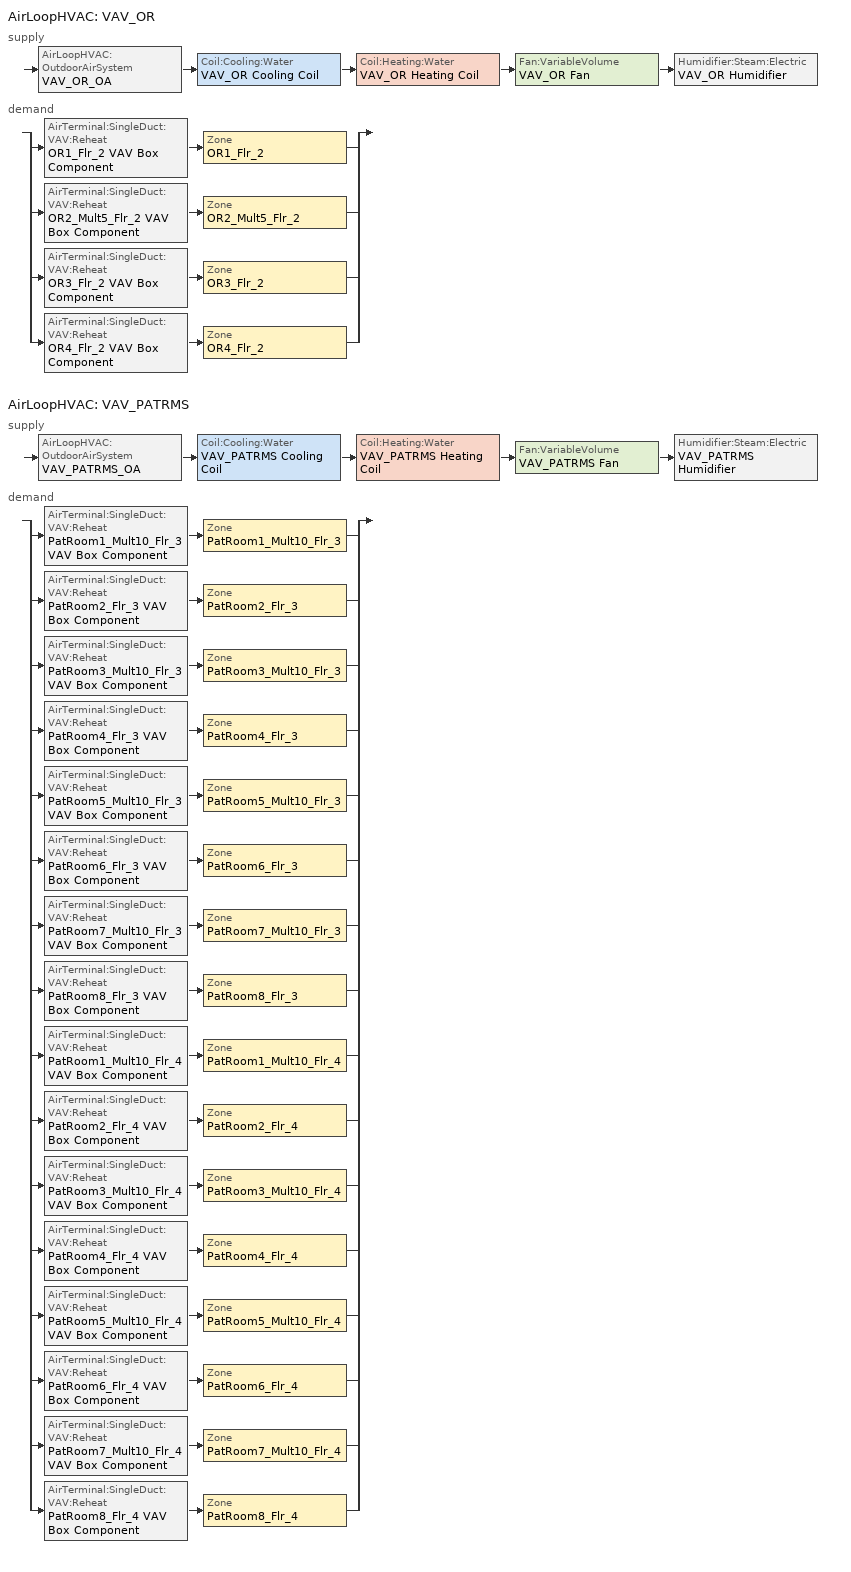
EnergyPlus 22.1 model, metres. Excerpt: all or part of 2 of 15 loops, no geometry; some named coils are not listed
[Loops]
AirLoopHVAC 'VAV_OR'
 supply: AirLoopHVAC:OutdoorAirSystem 'VAV_OR_OA' > Coil:Cooling:Water 'VAV_OR Cooling Coil' > Coil:Heating:Water 'VAV_OR Heating Coil' > Fan:VariableVolume 'VAV_OR Fan' > Humidifier:Steam:Electric 'VAV_OR Humidifier'
 demand: split
  | AirTerminal:SingleDuct:VAV:Reheat 'OR1_Flr_2 VAV Box Component' > Zone 'OR1_Flr_2'
  | AirTerminal:SingleDuct:VAV:Reheat 'OR2_Mult5_Flr_2 VAV Box Component' > Zone 'OR2_Mult5_Flr_2'
  | AirTerminal:SingleDuct:VAV:Reheat 'OR3_Flr_2 VAV Box Component' > Zone 'OR3_Flr_2'
  | AirTerminal:SingleDuct:VAV:Reheat 'OR4_Flr_2 VAV Box Component' > Zone 'OR4_Flr_2'
AirLoopHVAC 'VAV_PATRMS'
 supply: AirLoopHVAC:OutdoorAirSystem 'VAV_PATRMS_OA' > Coil:Cooling:Water 'VAV_PATRMS Cooling Coil' > Coil:Heating:Water 'VAV_PATRMS Heating Coil' > Fan:VariableVolume 'VAV_PATRMS Fan' > Humidifier:Steam:Electric 'VAV_PATRMS Humidifier'
 demand: split
  | AirTerminal:SingleDuct:VAV:Reheat 'PatRoom1_Mult10_Flr_3 VAV Box Component' > Zone 'PatRoom1_Mult10_Flr_3'
  | AirTerminal:SingleDuct:VAV:Reheat 'PatRoom2_Flr_3 VAV Box Component' > Zone 'PatRoom2_Flr_3'
  | AirTerminal:SingleDuct:VAV:Reheat 'PatRoom3_Mult10_Flr_3 VAV Box Component' > Zone 'PatRoom3_Mult10_Flr_3'
  | AirTerminal:SingleDuct:VAV:Reheat 'PatRoom4_Flr_3 VAV Box Component' > Zone 'PatRoom4_Flr_3'
  | AirTerminal:SingleDuct:VAV:Reheat 'PatRoom5_Mult10_Flr_3 VAV Box Component' > Zone 'PatRoom5_Mult10_Flr_3'
  | AirTerminal:SingleDuct:VAV:Reheat 'PatRoom6_Flr_3 VAV Box Component' > Zone 'PatRoom6_Flr_3'
  | AirTerminal:SingleDuct:VAV:Reheat 'PatRoom7_Mult10_Flr_3 VAV Box Component' > Zone 'PatRoom7_Mult10_Flr_3'
  | AirTerminal:SingleDuct:VAV:Reheat 'PatRoom8_Flr_3 VAV Box Component' > Zone 'PatRoom8_Flr_3'
  | AirTerminal:SingleDuct:VAV:Reheat 'PatRoom1_Mult10_Flr_4 VAV Box Component' > Zone 'PatRoom1_Mult10_Flr_4'
  | AirTerminal:SingleDuct:VAV:Reheat 'PatRoom2_Flr_4 VAV Box Component' > Zone 'PatRoom2_Flr_4'
  | AirTerminal:SingleDuct:VAV:Reheat 'PatRoom3_Mult10_Flr_4 VAV Box Component' > Zone 'PatRoom3_Mult10_Flr_4'
  | AirTerminal:SingleDuct:VAV:Reheat 'PatRoom4_Flr_4 VAV Box Component' > Zone 'PatRoom4_Flr_4'
  | AirTerminal:SingleDuct:VAV:Reheat 'PatRoom5_Mult10_Flr_4 VAV Box Component' > Zone 'PatRoom5_Mult10_Flr_4'
  | AirTerminal:SingleDuct:VAV:Reheat 'PatRoom6_Flr_4 VAV Box Component' > Zone 'PatRoom6_Flr_4'
  | AirTerminal:SingleDuct:VAV:Reheat 'PatRoom7_Mult10_Flr_4 VAV Box Component' > Zone 'PatRoom7_Mult10_Flr_4'
  | AirTerminal:SingleDuct:VAV:Reheat 'PatRoom8_Flr_4 VAV Box Component' > Zone 'PatRoom8_Flr_4'
[AirLoopHVAC] Design supply air flow rate=Autosize
VAV_OR; VAV_PATRMS
[AirTerminal:SingleDuct:VAV:Reheat] Availability schedule=ALWAYS_ON; Convergence tolerance=0.001; Damper heating action=ReverseWithLimits; Maximum air flow rate=Autosize; Maximum flow fraction during reheat=0.5; Maximum hot water or steam flow rate=Autosize; Maximum reheat air temperature=40; Minimum hot water or steam flow rate=0
Name | Minimum air flow fraction schedule | Reheat coil | Zone minimum air flow input method | Constant minimum air flow fraction
OR1_Flr_2 VAV Box Component | OR_MinSA_Sched | OR1_Flr_2 VAV Box Reheat Coil | Scheduled
OR2_Mult5_Flr_2 VAV Box Component | OR_MinSA_Sched | OR2_Mult5_Flr_2 VAV Box Reheat Coil | Scheduled
OR3_Flr_2 VAV Box Component | OR_MinSA_Sched | OR3_Flr_2 VAV Box Reheat Coil | Scheduled
OR4_Flr_2 VAV Box Component | OR_MinSA_Sched | OR4_Flr_2 VAV Box Reheat Coil | Scheduled
PatRoom1_Mult10_Flr_3 VAV Box Component |  | PatRoom1_Mult10_Flr_3 VAV Box Reheat Coil | Constant | 0.5
PatRoom1_Mult10_Flr_4 VAV Box Component |  | PatRoom1_Mult10_Flr_4 VAV Box Reheat Coil | Constant | 0.5
PatRoom2_Flr_3 VAV Box Component |  | PatRoom2_Flr_3 VAV Box Reheat Coil | Constant | 0.5
PatRoom2_Flr_4 VAV Box Component |  | PatRoom2_Flr_4 VAV Box Reheat Coil | Constant | 0.5
PatRoom3_Mult10_Flr_3 VAV Box Component |  | PatRoom3_Mult10_Flr_3 VAV Box Reheat Coil | Constant | 0.5
PatRoom3_Mult10_Flr_4 VAV Box Component |  | PatRoom3_Mult10_Flr_4 VAV Box Reheat Coil | Constant | 0.5
PatRoom4_Flr_3 VAV Box Component |  | PatRoom4_Flr_3 VAV Box Reheat Coil | Constant | 0.5
PatRoom4_Flr_4 VAV Box Component |  | PatRoom4_Flr_4 VAV Box Reheat Coil | Constant | 0.5
PatRoom5_Mult10_Flr_3 VAV Box Component |  | PatRoom5_Mult10_Flr_3 VAV Box Reheat Coil | Constant | 0.5
PatRoom5_Mult10_Flr_4 VAV Box Component |  | PatRoom5_Mult10_Flr_4 VAV Box Reheat Coil | Constant | 0.5
PatRoom6_Flr_3 VAV Box Component |  | PatRoom6_Flr_3 VAV Box Reheat Coil | Constant | 0.5
PatRoom6_Flr_4 VAV Box Component |  | PatRoom6_Flr_4 VAV Box Reheat Coil | Constant | 0.5
PatRoom7_Mult10_Flr_3 VAV Box Component |  | PatRoom7_Mult10_Flr_3 VAV Box Reheat Coil | Constant | 0.5
PatRoom7_Mult10_Flr_4 VAV Box Component |  | PatRoom7_Mult10_Flr_4 VAV Box Reheat Coil | Constant | 0.5
PatRoom8_Flr_3 VAV Box Component |  | PatRoom8_Flr_3 VAV Box Reheat Coil | Constant | 0.5
PatRoom8_Flr_4 VAV Box Component |  | PatRoom8_Flr_4 VAV Box Reheat Coil | Constant | 0.5
[Coil:Cooling:Water] Availability schedule=Always_On; Design air flow rate=Autosize; Design inlet air humidity ratio=Autosize; Design inlet air temperature=Autosize; Design inlet water temperature=8.89; Design outlet air humidity ratio=Autosize; Design outlet air temperature=Autosize; Design water flow rate=Autosize; Heat exchanger configuration=CrossFlow; Type of analysis=SimpleAnalysis
VAV_OR Cooling Coil; VAV_PATRMS Cooling Coil
[Coil:Heating:Water] Availability schedule=Always_On; Maximum water flow rate=Autosize; Performance input method=UFactorTimesAreaAndDesignWaterFlowRate; Rated capacity=Autosize; Rated inlet air temperature=-20; Rated inlet water temperature=48.89; Rated outlet air temperature=12.8; Rated outlet water temperature=35; U factor times area value=Autosize
VAV_OR Heating Coil; VAV_PATRMS Heating Coil
[Controller:OutdoorAir] Economizer control action type=ModulateFlow; Economizer control type=NoEconomizer; Lockout type=LockoutWithHeating; Maximum outdoor air flow rate=Autosize; Minimum limit type=FixedMinimum; Minimum outdoor air flow rate=Autosize; Minimum outdoor air schedule=MinOA_Sched
Name | Minimum fraction of outdoor air schedule
VAV_OR_OA_Controller | VAV_OR_OAminOAFracSchedule
VAV_PATRMS_OA_Controller | VAV_PATRMS_OAminOAFracSchedule
[Controller:WaterCoil] Actuator variable=Flow; Control variable=Temperature; Maximum actuated flow=Autosize; Minimum actuated flow=0
Name | Action | Controller convergence tolerance
VAV_OR_CoolC_Controller; VAV_PATRMS_CoolC_Controller | Reverse
VAV_OR_HeatC_Controller; VAV_PATRMS_HeatC_Controller | Normal | 0.0001
[DesignSpecification:OutdoorAir] Outdoor air method=Flow/Area
Name | Outdoor air flow per zone floor area
SZ DSOA OR1_Flr_2; SZ DSOA OR2_Mult5_Flr_2; SZ DSOA OR3_Flr_2; SZ DSOA OR4_Flr_2 | 0.003556
SZ DSOA PatRoom1_Mult10_Flr_3; SZ DSOA PatRoom1_Mult10_Flr_4; SZ DSOA PatRoom2_Flr_3; SZ DSOA PatRoom2_Flr_4; SZ DSOA PatRoom3_Mult10_Flr_3; SZ DSOA PatRoom3_Mult10_Flr_4; SZ DSOA PatRoom4_Flr_3; SZ DSOA PatRoom4_Flr_4; SZ DSOA PatRoom5_Mult10_Flr_3; SZ DSOA PatRoom5_Mult10_Flr_4; SZ DSOA PatRoom6_Flr_3; SZ DSOA PatRoom6_Flr_4; SZ DSOA PatRoom7_Mult10_Flr_3; SZ DSOA PatRoom7_Mult10_Flr_4; SZ DSOA PatRoom8_Flr_3; SZ DSOA PatRoom8_Flr_4 | 0.00237066
[Fan:VariableVolume] Availability schedule=HVACOperationSchd; Fan power coefficient 1=0.0408; Fan power coefficient 2=0.088; Fan power coefficient 3=-0.0729; Fan power coefficient 4=0.9437; Fan power coefficient 5=0; Fan power minimum air flow rate=0; Fan power minimum flow rate input method=FixedFlowRate; Maximum flow rate=Autosize; Motor in airstream fraction=1; Pressure rise=1314.72
Name | Fan total efficiency | Motor efficiency
VAV_OR Fan | 0.61165 | 0.941
VAV_PATRMS Fan | 0.61425 | 0.945
[Humidifier:Steam:Electric] Availability schedule=Always_On; Rated capacity=3.72e-05; Rated fan power=0; Rated power=100000; Standby power=0
VAV_OR Humidifier; VAV_PATRMS Humidifier
[SetpointManager:MixedAir] Control variable=Temperature
Name | Setpoint node or nodelist
VAV_OR_CoolC SAT Manager | VAV_OR_CoolC-VAV_OR_HeatCNode
VAV_OR_HeatC MixedAir Manager | VAV_OR_HeatC-VAV_OR FanNode
VAV_OR_OAMixed Air Temp Manager | VAV_OR_OA-VAV_OR_CoolCNode
VAV_PATRMS_CoolC SAT Manager | VAV_PATRMS_CoolC-VAV_PATRMS_HeatCNode
VAV_PATRMS_HeatC MixedAir Manager | VAV_PATRMS_HeatC-VAV_PATRMS FanNode
VAV_PATRMS_OAMixed Air Temp Manager | VAV_PATRMS_OA-VAV_PATRMS_CoolCNode
[SetpointManager:MultiZone:Humidity:Maximum]
Name | Hvac air loop | Setpoint node or nodelist
VAV_OR CoolC HUMRAT setpoint | VAV_OR | VAV_OR_CoolC-VAV_OR_HeatCNode
VAV_PATRMS CoolC HUMRAT setpoint | VAV_PATRMS | VAV_PATRMS_CoolC-VAV_PATRMS_HeatCNode
[SetpointManager:MultiZone:Humidity:Minimum]
Name | Hvac air loop | Setpoint node or nodelist
VAV_OR Humidifier HUMRAT setpoint | VAV_OR | VAV_OR Supply Equipment Outlet Node
VAV_PATRMS Humidifier HUMRAT setpoint | VAV_PATRMS | VAV_PATRMS Supply Equipment Outlet Node
[Sizing:System] 100 outdoor air in cooling=No; 100 outdoor air in heating=No; Central cooling design supply air humidity ratio=0.0085; Central cooling design supply air temperature=12.8; Central heating design supply air humidity ratio=0.008; Central heating design supply air temperature=-15; Cooling supply air flow rate=0; Cooling supply air flow rate method=DesignDay; Design outdoor air flow rate=Autosize; Heating supply air flow rate=0; Heating supply air flow rate method=DesignDay; Precool design humidity ratio=0.008; Precool design temperature=12.8; Preheat design humidity ratio=0.008; Preheat design temperature=7; System outdoor air method=ZoneSum; Type of load to size on=Sensible; Type of zone sum to use=NonCoincident
Name | Central heating maximum system air flow ratio
VAV_OR | 1
VAV_PATRMS | 0.5
[Sizing:Zone] Cooling design air flow method=DesignDayWithLimit; Cooling design air flow rate=0; Cooling minimum air flow fraction=0; Heating design air flow method=DesignDay; Heating design air flow rate=0; Zone cooling design supply air humidity ratio=0.0085; Zone cooling design supply air temperature=12.8; Zone cooling design supply air temperature input method=SupplyAirTemperature; Zone heating design supply air humidity ratio=0.008; Zone heating design supply air temperature=40; Zone heating design supply air temperature input method=SupplyAirTemperature
Name | Cooling minimum air flow per zone floor area | Design specification outdoor air object
OR1_Flr_2 | 0.0177769 | SZ DSOA OR1_Flr_2
OR2_Mult5_Flr_2 | 0.0177769 | SZ DSOA OR2_Mult5_Flr_2
OR3_Flr_2 | 0.0177769 | SZ DSOA OR3_Flr_2
OR4_Flr_2 | 0.0177769 | SZ DSOA OR4_Flr_2
PatRoom1_Mult10_Flr_3 | 0.00711111 | SZ DSOA PatRoom1_Mult10_Flr_3
PatRoom2_Flr_3 | 0.00711111 | SZ DSOA PatRoom2_Flr_3
PatRoom3_Mult10_Flr_3 | 0.00711111 | SZ DSOA PatRoom3_Mult10_Flr_3
PatRoom4_Flr_3 | 0.00711111 | SZ DSOA PatRoom4_Flr_3
PatRoom5_Mult10_Flr_3 | 0.00711111 | SZ DSOA PatRoom5_Mult10_Flr_3
PatRoom6_Flr_3 | 0.00711111 | SZ DSOA PatRoom6_Flr_3
PatRoom7_Mult10_Flr_3 | 0.00711111 | SZ DSOA PatRoom7_Mult10_Flr_3
PatRoom8_Flr_3 | 0.00711111 | SZ DSOA PatRoom8_Flr_3
PatRoom1_Mult10_Flr_4 | 0.00711111 | SZ DSOA PatRoom1_Mult10_Flr_4
PatRoom2_Flr_4 | 0.00711111 | SZ DSOA PatRoom2_Flr_4
PatRoom3_Mult10_Flr_4 | 0.00711111 | SZ DSOA PatRoom3_Mult10_Flr_4
PatRoom4_Flr_4 | 0.00711111 | SZ DSOA PatRoom4_Flr_4
PatRoom5_Mult10_Flr_4 | 0.00711111 | SZ DSOA PatRoom5_Mult10_Flr_4
PatRoom6_Flr_4 | 0.00711111 | SZ DSOA PatRoom6_Flr_4
PatRoom7_Mult10_Flr_4 | 0.00711111 | SZ DSOA PatRoom7_Mult10_Flr_4
PatRoom8_Flr_4 | 0.00711111 | SZ DSOA PatRoom8_Flr_4
[ThermostatSetpoint:DualSetpoint] Cooling setpoint temperature schedule=ClgSetP_Sch; Heating setpoint temperature schedule=HtgSetP_Sch
OR1_Flr_2 Dual SP Control; OR2_Mult5_Flr_2 Dual SP Control; OR3_Flr_2 Dual SP Control; OR4_Flr_2 Dual SP Control; PatRoom1_Mult10_Flr_3 Dual SP Control; PatRoom1_Mult10_Flr_4 Dual SP Control; PatRoom2_Flr_3 Dual SP Control; PatRoom2_Flr_4 Dual SP Control; PatRoom3_Mult10_Flr_3 Dual SP Control; PatRoom3_Mult10_Flr_4 Dual SP Control; PatRoom4_Flr_3 Dual SP Control; PatRoom4_Flr_4 Dual SP Control; PatRoom5_Mult10_Flr_3 Dual SP Control; PatRoom5_Mult10_Flr_4 Dual SP Control; PatRoom6_Flr_3 Dual SP Control; PatRoom6_Flr_4 Dual SP Control; PatRoom7_Mult10_Flr_3 Dual SP Control; PatRoom7_Mult10_Flr_4 Dual SP Control; PatRoom8_Flr_3 Dual SP Control; PatRoom8_Flr_4 Dual SP Control
[ZoneControl:Thermostat] Control type schedule=Dual Zone Control Type Sched
Name | Zone or zonelist | Control 1
OR1_Flr_2 Thermostat | OR1_Flr_2 | OR1_Flr_2 Dual SP Control
OR2_Mult5_Flr_2 Thermostat | OR2_Mult5_Flr_2 | OR2_Mult5_Flr_2 Dual SP Control
OR3_Flr_2 Thermostat | OR3_Flr_2 | OR3_Flr_2 Dual SP Control
OR4_Flr_2 Thermostat | OR4_Flr_2 | OR4_Flr_2 Dual SP Control
PatRoom1_Mult10_Flr_3 Thermostat | PatRoom1_Mult10_Flr_3 | PatRoom1_Mult10_Flr_3 Dual SP Control
PatRoom1_Mult10_Flr_4 Thermostat | PatRoom1_Mult10_Flr_4 | PatRoom1_Mult10_Flr_4 Dual SP Control
PatRoom2_Flr_3 Thermostat | PatRoom2_Flr_3 | PatRoom2_Flr_3 Dual SP Control
PatRoom2_Flr_4 Thermostat | PatRoom2_Flr_4 | PatRoom2_Flr_4 Dual SP Control
PatRoom3_Mult10_Flr_3 Thermostat | PatRoom3_Mult10_Flr_3 | PatRoom3_Mult10_Flr_3 Dual SP Control
PatRoom3_Mult10_Flr_4 Thermostat | PatRoom3_Mult10_Flr_4 | PatRoom3_Mult10_Flr_4 Dual SP Control
PatRoom4_Flr_3 Thermostat | PatRoom4_Flr_3 | PatRoom4_Flr_3 Dual SP Control
PatRoom4_Flr_4 Thermostat | PatRoom4_Flr_4 | PatRoom4_Flr_4 Dual SP Control
PatRoom5_Mult10_Flr_3 Thermostat | PatRoom5_Mult10_Flr_3 | PatRoom5_Mult10_Flr_3 Dual SP Control
PatRoom5_Mult10_Flr_4 Thermostat | PatRoom5_Mult10_Flr_4 | PatRoom5_Mult10_Flr_4 Dual SP Control
PatRoom6_Flr_3 Thermostat | PatRoom6_Flr_3 | PatRoom6_Flr_3 Dual SP Control
PatRoom6_Flr_4 Thermostat | PatRoom6_Flr_4 | PatRoom6_Flr_4 Dual SP Control
PatRoom7_Mult10_Flr_3 Thermostat | PatRoom7_Mult10_Flr_3 | PatRoom7_Mult10_Flr_3 Dual SP Control
PatRoom7_Mult10_Flr_4 Thermostat | PatRoom7_Mult10_Flr_4 | PatRoom7_Mult10_Flr_4 Dual SP Control
PatRoom8_Flr_3 Thermostat | PatRoom8_Flr_3 | PatRoom8_Flr_3 Dual SP Control
PatRoom8_Flr_4 Thermostat | PatRoom8_Flr_4 | PatRoom8_Flr_4 Dual SP Control
[Zone equipment]
OR1_Flr_2: OR1_Flr_2 VAV Box Component
OR2_Mult5_Flr_2: OR2_Mult5_Flr_2 VAV Box Component
OR3_Flr_2: OR3_Flr_2 VAV Box Component
OR4_Flr_2: OR4_Flr_2 VAV Box Component
PatRoom1_Mult10_Flr_3: PatRoom1_Mult10_Flr_3 VAV Box Component
PatRoom1_Mult10_Flr_4: PatRoom1_Mult10_Flr_4 VAV Box Component
PatRoom2_Flr_3: PatRoom2_Flr_3 VAV Box Component
PatRoom2_Flr_4: PatRoom2_Flr_4 VAV Box Component
PatRoom3_Mult10_Flr_3: PatRoom3_Mult10_Flr_3 VAV Box Component
PatRoom3_Mult10_Flr_4: PatRoom3_Mult10_Flr_4 VAV Box Component
PatRoom4_Flr_3: PatRoom4_Flr_3 VAV Box Component
PatRoom4_Flr_4: PatRoom4_Flr_4 VAV Box Component
PatRoom5_Mult10_Flr_3: PatRoom5_Mult10_Flr_3 VAV Box Component
PatRoom5_Mult10_Flr_4: PatRoom5_Mult10_Flr_4 VAV Box Component
PatRoom6_Flr_3: PatRoom6_Flr_3 VAV Box Component
PatRoom6_Flr_4: PatRoom6_Flr_4 VAV Box Component
PatRoom7_Mult10_Flr_3: PatRoom7_Mult10_Flr_3 VAV Box Component
PatRoom7_Mult10_Flr_4: PatRoom7_Mult10_Flr_4 VAV Box Component
PatRoom8_Flr_3: PatRoom8_Flr_3 VAV Box Component
PatRoom8_Flr_4: PatRoom8_Flr_4 VAV Box Component
[Schedule:Compact]
ALWAYS_ON; HVACOperationSchd; MinOA_Sched: Through: 12/31, For: AllDays, Until: 24:00, 1
CLGSETP_SCH: Through: 12/31, For: AllDays, Until: 24:00, 24
Dual Zone Control Type Sched: Through: 12/31, For: AllDays, Until: 24:00, 4
HTGSETP_SCH: Through: 12/31, For: ALLDays, Until: 24:00, 21
OR_MinSA_Sched: Through: 12/31, For: Weekdays, Until: 09:00, 0.2, Until: 18:00, 1, Until: 24:00, 0.2, For: SummerDesignDay, Until: 24:00, 1, For: WinterDesignDay, Until: 24:00, 0.2, For: Saturday, Until: 09:00, 0.2, Until: 17:00, 1, Until: 24:00, 0.2, For: Sunday Holidays AllOtherDays, Until: 24:00, 0.2
VAV_OR_OAminOAFracSchedule; VAV_PATRMS_OAminOAFracSchedule: Through: 12/31, For: AllDays, Until: 24:00, 0.33
